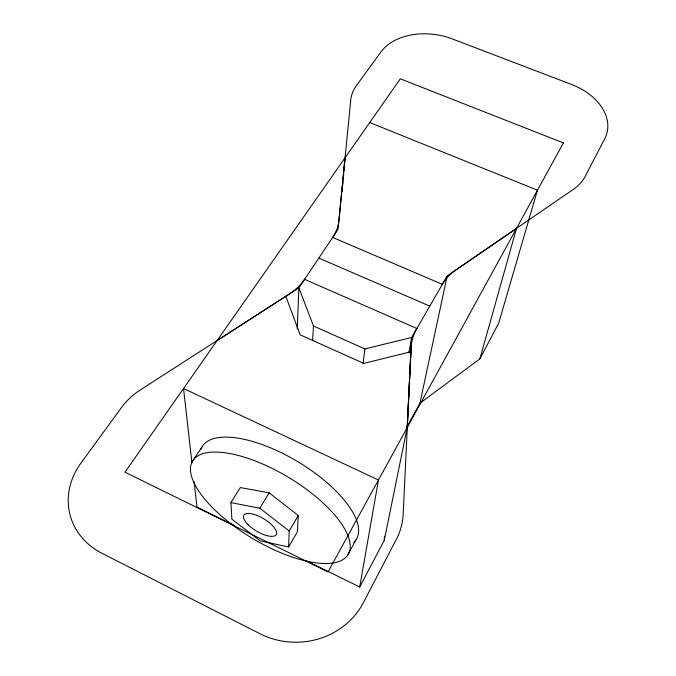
<?xml version="1.0" encoding="UTF-8"?>
<svg xmlns="http://www.w3.org/2000/svg" width="676" height="676" viewBox="0 0 676 676"><rect width="100%" height="100%" fill="white"/><g stroke="black" fill="none" stroke-linecap="round" stroke-linejoin="round"><path stroke-width="1.01" d="M288.593 546.985L289.21 530.998L298.234 515.526L269.175 492.838L240.352 487.557L230.922 502.614L231.876 519.193L260.167 540.834L288.593 546.985L297.381 531.801L298.234 515.526M297.263 328.908L298.868 287.832L338 229.468L344.997 157.854L343.974 170.403M305.789 560.522L359.708 586.996L384.247 540.42L407.197 427.621L410.805 351.748L363.823 363.409L300.178 334.84L285.821 296.409M407.197 427.621L411.667 337.468L447.182 275.969L516.472 228.48L479.875 358.871L419.914 403.192L406.741 427.181M384.247 540.42L384.483 536.237M312.608 340.679L313.487 325.984L298.868 287.832L217.013 340.687M342.267 191.316L342.436 189.221M342.774 185.038L343.036 181.903M343.374 177.72L343.721 173.538M363.037 363.561L364.913 348.926L411.667 337.468L408.786 352.973M359.708 586.996L378.459 479.994L183.534 388.514L191.984 463.026M419.914 403.192L447.182 275.969M479.875 358.871L498.694 323.136L537.471 190.193L369.73 122.533M347.625 555.241A90.719 35.456 31 0 0 248.988 458.683A90.719 35.456 31 0 0 214.351 509.493A90.719 35.456 31 0 0 347.625 555.241L355.931 539.947M230.922 502.614L259.812 508.234L269.175 492.838M192.297 461.556L201.93 447.056M332.668 237.42L442.341 284.342M318.818 258.08L429.784 306.101M304.572 279.323L416.847 328.494M313.487 325.984L364.913 348.926M233.888 525.218L196.986 507.101L194.13 481.92M259.812 508.234L289.21 530.998M304.682 279.154A63.265 49.365 0.1 0 1 288.897 294.339L140.414 389.875A71.326 61.068 -8.9 0 0 121.486 407.543L80.892 463.17A74.453 64.752 -15.2 0 0 101.958 553.281L259.922 633.716A75.053 70.186 -1.2 0 0 363.418 602.603L396.423 539.161A72.383 65.564 5.4 0 0 403.175 514.292L411.059 348.343A65.978 53.776 14.9 0 1 416.948 328.316M442.248 284.503A64.161 50.717 15 0 1 456.19 269.69L573.341 189.407A57.959 41.447 13.1 0 0 585.086 176.512L604.699 138.817A56.471 39.242 13.2 0 0 571.406 84.399L452.295 38.912A54.925 37.746 8.4 0 0 381.112 51.765L356.413 85.615A56.378 39.791 7.7 0 0 350.717 100.217L339.006 220.004A61.423 46.796 2 0 1 332.558 237.58M200.882 449.455A89.942 36.31 31 0 1 299.13 462.468A89.942 36.31 31 0 1 353.641 542.6M563.412 142.923L328.029 571.896L124.967 472.178L400.319 78.83L563.412 142.923M248.007 524.568A18.894 7.115 31 0 0 275.96 535.012A18.894 7.115 31 0 0 256.162 515.112A18.894 7.115 31 0 0 248.007 524.568"/></g></svg>
